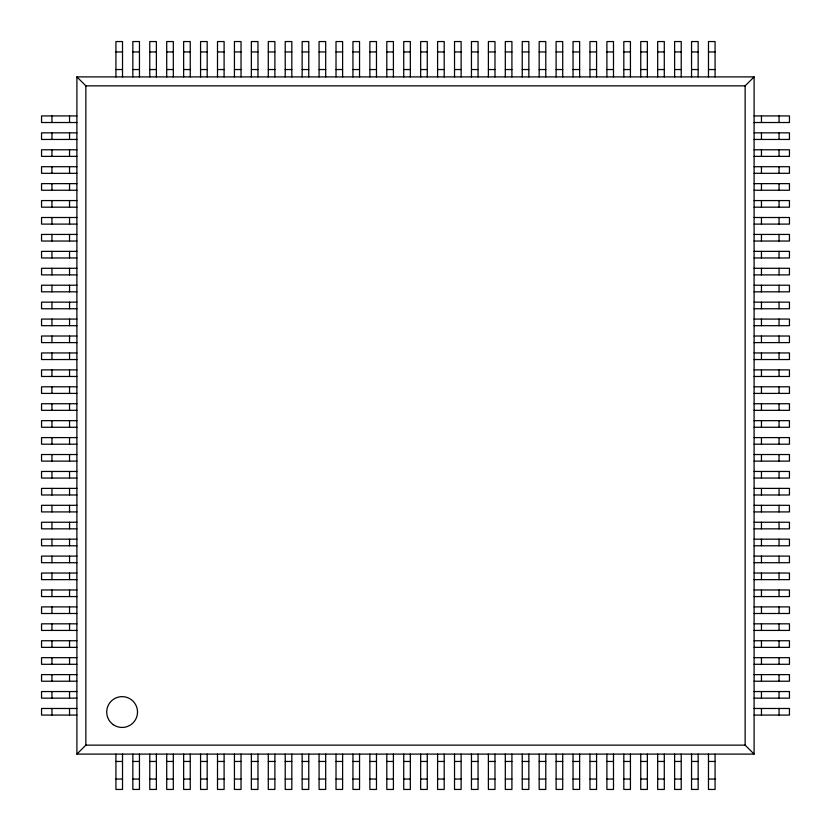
<?xml version="1.0" encoding="UTF-8"?>
<svg xmlns="http://www.w3.org/2000/svg" width="831" height="831" viewBox="0 0 831 831"><rect width="100%" height="100%" fill="white"/><g stroke="black" fill="none" stroke-linecap="round" stroke-linejoin="round"><path stroke-width="1.25" d="M76.899 754.101L85.863 745.137L85.863 85.863L76.899 76.899L754.101 76.899L754.101 754.101L76.899 754.101L76.899 76.899M754.101 754.101L745.137 745.137L745.137 85.863L754.101 76.899M115.924 51.948L122.521 51.948M132.846 51.948L139.452 51.948M149.777 51.948L156.384 51.948M166.709 51.948L173.315 51.948M183.641 51.948L190.247 51.948M200.572 51.948L207.179 51.948M217.504 51.948L224.1 51.948M234.435 51.948L241.032 51.948M251.367 51.948L257.963 51.948M268.288 51.948L274.895 51.948M285.22 51.948L291.826 51.948M302.152 51.948L308.758 51.948M319.083 51.948L325.69 51.948M336.015 51.948L342.611 51.948M352.946 51.948L359.543 51.948M369.878 51.948L376.474 51.948M386.799 51.948L393.406 51.948M403.731 51.948L410.337 51.948M420.663 51.948L427.269 51.948M437.594 51.948L444.201 51.948M454.526 51.948L461.122 51.948M471.457 51.948L478.054 51.948M488.389 51.948L494.985 51.948M505.31 51.948L511.917 51.948M522.242 51.948L528.848 51.948M539.174 51.948L545.78 51.948M556.105 51.948L562.712 51.948M573.037 51.948L579.633 51.948M589.968 51.948L596.565 51.948M606.9 51.948L613.496 51.948M623.821 51.948L630.428 51.948M640.753 51.948L647.359 51.948M657.685 51.948L664.291 51.948M674.616 51.948L681.223 51.948M691.548 51.948L698.154 51.948M708.479 51.948L715.076 51.948M115.924 69.544L122.521 69.544M132.846 69.544L139.452 69.544M149.777 69.544L156.384 69.544M166.709 69.544L173.315 69.544M183.641 69.544L190.247 69.544M200.572 69.544L207.179 69.544M217.504 69.544L224.1 69.544M234.435 69.544L241.032 69.544M251.367 69.544L257.963 69.544M268.288 69.544L274.895 69.544M285.22 69.544L291.826 69.544M302.152 69.544L308.758 69.544M319.083 69.544L325.69 69.544M336.015 69.544L342.611 69.544M352.946 69.544L359.543 69.544M369.878 69.544L376.474 69.544M386.799 69.544L393.406 69.544M403.731 69.544L410.337 69.544M420.663 69.544L427.269 69.544M437.594 69.544L444.201 69.544M454.526 69.544L461.122 69.544M471.457 69.544L478.054 69.544M488.389 69.544L494.985 69.544M505.31 69.544L511.917 69.544M522.242 69.544L528.848 69.544M539.174 69.544L545.78 69.544M556.105 69.544L562.712 69.544M573.037 69.544L579.633 69.544M589.968 69.544L596.565 69.544M606.9 69.544L613.496 69.544M623.821 69.544L630.428 69.544M640.753 69.544L647.359 69.544M657.685 69.544L664.291 69.544M674.616 69.544L681.223 69.544M691.548 69.544L698.154 69.544M708.479 69.544L715.076 69.544M85.863 85.863L745.137 85.863M76.899 115.924L41.55 115.924L41.55 122.521L76.899 122.521M754.101 115.924L789.45 115.924L789.45 122.521L754.101 122.521M76.899 132.846L41.55 132.846L41.55 139.452L76.899 139.452M754.101 132.846L789.45 132.846L789.45 139.452L754.101 139.452M76.899 149.777L41.55 149.777L41.55 156.384L76.899 156.384M754.101 149.777L789.45 149.777L789.45 156.384L754.101 156.384M76.899 166.709L41.55 166.709L41.55 173.315L76.899 173.315M754.101 166.709L789.45 166.709L789.45 173.315L754.101 173.315M76.899 183.641L41.55 183.641L41.55 190.247L76.899 190.247M754.101 183.641L789.45 183.641L789.45 190.247L754.101 190.247M76.899 200.572L41.55 200.572L41.55 207.179L76.899 207.179M754.101 200.572L789.45 200.572L789.45 207.179L754.101 207.179M76.899 217.504L41.55 217.504L41.55 224.1L76.899 224.1M754.101 217.504L789.45 217.504L789.45 224.1L754.101 224.1M76.899 234.435L41.55 234.435L41.55 241.032L76.899 241.032M754.101 234.435L789.45 234.435L789.45 241.032L754.101 241.032M76.899 251.367L41.55 251.367L41.55 257.963L76.899 257.963M754.101 251.367L789.45 251.367L789.45 257.963L754.101 257.963M76.899 268.288L41.55 268.288L41.55 274.895L76.899 274.895M754.101 268.288L789.45 268.288L789.45 274.895L754.101 274.895M76.899 285.22L41.55 285.22L41.55 291.826L76.899 291.826M754.101 285.22L789.45 285.22L789.45 291.826L754.101 291.826M76.899 302.152L41.55 302.152L41.55 308.758L76.899 308.758M754.101 302.152L789.45 302.152L789.45 308.758L754.101 308.758M76.899 319.083L41.55 319.083L41.55 325.69L76.899 325.69M754.101 319.083L789.45 319.083L789.45 325.69L754.101 325.69M76.899 336.015L41.55 336.015L41.55 342.611L76.899 342.611M754.101 336.015L789.45 336.015L789.45 342.611L754.101 342.611M76.899 352.946L41.55 352.946L41.55 359.543L76.899 359.543M754.101 352.946L789.45 352.946L789.45 359.543L754.101 359.543M76.899 369.878L41.55 369.878L41.55 376.474L76.899 376.474M754.101 369.878L789.45 369.878L789.45 376.474L754.101 376.474M76.899 386.799L41.55 386.799L41.55 393.406L76.899 393.406M754.101 386.799L789.45 386.799L789.45 393.406L754.101 393.406M76.899 403.731L41.55 403.731L41.55 410.337L76.899 410.337M754.101 403.731L789.45 403.731L789.45 410.337L754.101 410.337M76.899 420.663L41.55 420.663L41.55 427.269L76.899 427.269M754.101 420.663L789.45 420.663L789.45 427.269L754.101 427.269M76.899 437.594L41.55 437.594L41.55 444.201L76.899 444.201M754.101 437.594L789.45 437.594L789.45 444.201L754.101 444.201M76.899 454.526L41.55 454.526L41.55 461.122L76.899 461.122M754.101 454.526L789.45 454.526L789.45 461.122L754.101 461.122M76.899 471.457L41.55 471.457L41.55 478.054L76.899 478.054M754.101 471.457L789.45 471.457L789.45 478.054L754.101 478.054M76.899 488.389L41.55 488.389L41.55 494.985L76.899 494.985M754.101 488.389L789.45 488.389L789.45 494.985L754.101 494.985M76.899 505.31L41.55 505.31L41.55 511.917L76.899 511.917M754.101 505.31L789.45 505.31L789.45 511.917L754.101 511.917M76.899 522.242L41.55 522.242L41.55 528.848L76.899 528.848M754.101 522.242L789.45 522.242L789.45 528.848L754.101 528.848M76.899 539.174L41.55 539.174L41.55 545.78L76.899 545.78M754.101 539.174L789.45 539.174L789.45 545.78L754.101 545.78M76.899 556.105L41.55 556.105L41.55 562.712L76.899 562.712M754.101 556.105L789.45 556.105L789.45 562.712L754.101 562.712M76.899 573.037L41.55 573.037L41.55 579.633L76.899 579.633M754.101 573.037L789.45 573.037L789.45 579.633L754.101 579.633M76.899 589.968L41.55 589.968L41.55 596.565L76.899 596.565M754.101 589.968L789.45 589.968L789.45 596.565L754.101 596.565M76.899 606.9L41.55 606.9L41.55 613.496L76.899 613.496M754.101 606.9L789.45 606.9L789.45 613.496L754.101 613.496M76.899 623.821L41.55 623.821L41.55 630.428L76.899 630.428M754.101 623.821L789.45 623.821L789.45 630.428L754.101 630.428M76.899 640.753L41.55 640.753L41.55 647.359L76.899 647.359M754.101 640.753L789.45 640.753L789.45 647.359L754.101 647.359M76.899 657.685L41.55 657.685L41.55 664.291L76.899 664.291M754.101 657.685L789.45 657.685L789.45 664.291L754.101 664.291M76.899 674.616L41.55 674.616L41.55 681.223L76.899 681.223M754.101 674.616L789.45 674.616L789.45 681.223L754.101 681.223M76.899 691.548L41.55 691.548L41.55 698.154L76.899 698.154M754.101 691.548L789.45 691.548L789.45 698.154L754.101 698.154M76.899 708.479L41.55 708.479L41.55 715.076L76.899 715.076M754.101 708.479L789.45 708.479L789.45 715.076L754.101 715.076M85.863 745.137L745.137 745.137M115.924 761.456L122.521 761.456M132.846 761.456L139.452 761.456M149.777 761.456L156.384 761.456M166.709 761.456L173.315 761.456M183.641 761.456L190.247 761.456M200.572 761.456L207.179 761.456M217.504 761.456L224.1 761.456M234.435 761.456L241.032 761.456M251.367 761.456L257.963 761.456M268.288 761.456L274.895 761.456M285.22 761.456L291.826 761.456M302.152 761.456L308.758 761.456M319.083 761.456L325.69 761.456M336.015 761.456L342.611 761.456M352.946 761.456L359.543 761.456M369.878 761.456L376.474 761.456M386.799 761.456L393.406 761.456M403.731 761.456L410.337 761.456M420.663 761.456L427.269 761.456M437.594 761.456L444.201 761.456M454.526 761.456L461.122 761.456M471.457 761.456L478.054 761.456M488.389 761.456L494.985 761.456M505.31 761.456L511.917 761.456M522.242 761.456L528.848 761.456M539.174 761.456L545.78 761.456M556.105 761.456L562.712 761.456M573.037 761.456L579.633 761.456M589.968 761.456L596.565 761.456M606.9 761.456L613.496 761.456M623.821 761.456L630.428 761.456M640.753 761.456L647.359 761.456M657.685 761.456L664.291 761.456M674.616 761.456L681.223 761.456M691.548 761.456L698.154 761.456M708.479 761.456L715.076 761.456M115.924 779.052L122.521 779.052M132.846 779.052L139.452 779.052M149.777 779.052L156.384 779.052M166.709 779.052L173.315 779.052M183.641 779.052L190.247 779.052M200.572 779.052L207.179 779.052M217.504 779.052L224.1 779.052M234.435 779.052L241.032 779.052M251.367 779.052L257.963 779.052M268.288 779.052L274.895 779.052M285.22 779.052L291.826 779.052M302.152 779.052L308.758 779.052M319.083 779.052L325.69 779.052M336.015 779.052L342.611 779.052M352.946 779.052L359.543 779.052M369.878 779.052L376.474 779.052M386.799 779.052L393.406 779.052M403.731 779.052L410.337 779.052M420.663 779.052L427.269 779.052M437.594 779.052L444.201 779.052M454.526 779.052L461.122 779.052M471.457 779.052L478.054 779.052M488.389 779.052L494.985 779.052M505.31 779.052L511.917 779.052M522.242 779.052L528.848 779.052M539.174 779.052L545.78 779.052M556.105 779.052L562.712 779.052M573.037 779.052L579.633 779.052M589.968 779.052L596.565 779.052M606.9 779.052L613.496 779.052M623.821 779.052L630.428 779.052M640.753 779.052L647.359 779.052M657.685 779.052L664.291 779.052M674.616 779.052L681.223 779.052M691.548 779.052L698.154 779.052M708.479 779.052L715.076 779.052M779.052 115.924L779.052 122.521M779.052 132.846L779.052 139.452M779.052 149.777L779.052 156.384M779.052 166.709L779.052 173.315M779.052 183.641L779.052 190.247M779.052 200.572L779.052 207.179M779.052 217.504L779.052 224.1M779.052 234.435L779.052 241.032M779.052 251.367L779.052 257.963M779.052 268.288L779.052 274.895M779.052 285.22L779.052 291.826M779.052 302.152L779.052 308.758M779.052 319.083L779.052 325.69M779.052 336.015L779.052 342.611M779.052 352.946L779.052 359.543M779.052 369.878L779.052 376.474M779.052 386.799L779.052 393.406M779.052 403.731L779.052 410.337M779.052 420.663L779.052 427.269M779.052 437.594L779.052 444.201M779.052 454.526L779.052 461.122M779.052 471.457L779.052 478.054M779.052 488.389L779.052 494.985M779.052 505.31L779.052 511.917M779.052 522.242L779.052 528.848M779.052 539.174L779.052 545.78M779.052 556.105L779.052 562.712M779.052 573.037L779.052 579.633M779.052 589.968L779.052 596.565M779.052 606.9L779.052 613.496M779.052 623.821L779.052 630.428M779.052 640.753L779.052 647.359M779.052 657.685L779.052 664.291M779.052 674.616L779.052 681.223M779.052 691.548L779.052 698.154M779.052 708.479L779.052 715.076M761.456 115.924L761.456 122.521M761.456 132.846L761.456 139.452M761.456 149.777L761.456 156.384M761.456 166.709L761.456 173.315M761.456 183.641L761.456 190.247M761.456 200.572L761.456 207.179M761.456 217.504L761.456 224.1M761.456 234.435L761.456 241.032M761.456 251.367L761.456 257.963M761.456 268.288L761.456 274.895M761.456 285.22L761.456 291.826M761.456 302.152L761.456 308.758M761.456 319.083L761.456 325.69M761.456 336.015L761.456 342.611M761.456 352.946L761.456 359.543M761.456 369.878L761.456 376.474M761.456 386.799L761.456 393.406M761.456 403.731L761.456 410.337M761.456 420.663L761.456 427.269M761.456 437.594L761.456 444.201M761.456 454.526L761.456 461.122M761.456 471.457L761.456 478.054M761.456 488.389L761.456 494.985M761.456 505.31L761.456 511.917M761.456 522.242L761.456 528.848M761.456 539.174L761.456 545.78M761.456 556.105L761.456 562.712M761.456 573.037L761.456 579.633M761.456 589.968L761.456 596.565M761.456 606.9L761.456 613.496M761.456 623.821L761.456 630.428M761.456 640.753L761.456 647.359M761.456 657.685L761.456 664.291M761.456 674.616L761.456 681.223M761.456 691.548L761.456 698.154M761.456 708.479L761.456 715.076M715.076 76.899L715.076 41.55L708.479 41.55L708.479 76.899M715.076 754.101L715.076 789.45L708.479 789.45L708.479 754.101M698.154 76.899L698.154 41.55L691.548 41.55L691.548 76.899M698.154 754.101L698.154 789.45L691.548 789.45L691.548 754.101M681.223 76.899L681.223 41.55L674.616 41.55L674.616 76.899M681.223 754.101L681.223 789.45L674.616 789.45L674.616 754.101M664.291 76.899L664.291 41.55L657.685 41.55L657.685 76.899M664.291 754.101L664.291 789.45L657.685 789.45L657.685 754.101M647.359 76.899L647.359 41.55L640.753 41.55L640.753 76.899M647.359 754.101L647.359 789.45L640.753 789.45L640.753 754.101M630.428 76.899L630.428 41.55L623.821 41.55L623.821 76.899M630.428 754.101L630.428 789.45L623.821 789.45L623.821 754.101M613.496 76.899L613.496 41.55L606.9 41.55L606.9 76.899M613.496 754.101L613.496 789.45L606.9 789.45L606.9 754.101M596.565 76.899L596.565 41.55L589.968 41.55L589.968 76.899M596.565 754.101L596.565 789.45L589.968 789.45L589.968 754.101M579.633 76.899L579.633 41.55L573.037 41.55L573.037 76.899M579.633 754.101L579.633 789.45L573.037 789.45L573.037 754.101M562.712 76.899L562.712 41.55L556.105 41.55L556.105 76.899M562.712 754.101L562.712 789.45L556.105 789.45L556.105 754.101M545.78 76.899L545.78 41.55L539.174 41.55L539.174 76.899M545.78 754.101L545.78 789.45L539.174 789.45L539.174 754.101M528.848 76.899L528.848 41.55L522.242 41.55L522.242 76.899M528.848 754.101L528.848 789.45L522.242 789.45L522.242 754.101M511.917 76.899L511.917 41.55L505.31 41.55L505.31 76.899M511.917 754.101L511.917 789.45L505.31 789.45L505.31 754.101M494.985 76.899L494.985 41.55L488.389 41.55L488.389 76.899M494.985 754.101L494.985 789.45L488.389 789.45L488.389 754.101M478.054 76.899L478.054 41.55L471.457 41.55L471.457 76.899M478.054 754.101L478.054 789.45L471.457 789.45L471.457 754.101M461.122 76.899L461.122 41.55L454.526 41.55L454.526 76.899M461.122 754.101L461.122 789.45L454.526 789.45L454.526 754.101M444.201 76.899L444.201 41.55L437.594 41.55L437.594 76.899M444.201 754.101L444.201 789.45L437.594 789.45L437.594 754.101M427.269 76.899L427.269 41.55L420.663 41.55L420.663 76.899M427.269 754.101L427.269 789.45L420.663 789.45L420.663 754.101M410.337 76.899L410.337 41.55L403.731 41.55L403.731 76.899M410.337 754.101L410.337 789.45L403.731 789.45L403.731 754.101M393.406 76.899L393.406 41.55L386.799 41.55L386.799 76.899M393.406 754.101L393.406 789.45L386.799 789.45L386.799 754.101M376.474 76.899L376.474 41.55L369.878 41.55L369.878 76.899M376.474 754.101L376.474 789.45L369.878 789.45L369.878 754.101M359.543 76.899L359.543 41.55L352.946 41.55L352.946 76.899M359.543 754.101L359.543 789.45L352.946 789.45L352.946 754.101M342.611 76.899L342.611 41.55L336.015 41.55L336.015 76.899M342.611 754.101L342.611 789.45L336.015 789.45L336.015 754.101M325.69 76.899L325.69 41.55L319.083 41.55L319.083 76.899M325.69 754.101L325.69 789.45L319.083 789.45L319.083 754.101M308.758 76.899L308.758 41.55L302.152 41.55L302.152 76.899M308.758 754.101L308.758 789.45L302.152 789.45L302.152 754.101M291.826 76.899L291.826 41.55L285.22 41.55L285.22 76.899M291.826 754.101L291.826 789.45L285.22 789.45L285.22 754.101M274.895 76.899L274.895 41.55L268.288 41.55L268.288 76.899M274.895 754.101L274.895 789.45L268.288 789.45L268.288 754.101M257.963 76.899L257.963 41.55L251.367 41.55L251.367 76.899M257.963 754.101L257.963 789.45L251.367 789.45L251.367 754.101M241.032 76.899L241.032 41.55L234.435 41.55L234.435 76.899M241.032 754.101L241.032 789.45L234.435 789.45L234.435 754.101M224.1 76.899L224.1 41.55L217.504 41.55L217.504 76.899M224.1 754.101L224.1 789.45L217.504 789.45L217.504 754.101M207.179 76.899L207.179 41.55L200.572 41.55L200.572 76.899M207.179 754.101L207.179 789.45L200.572 789.45L200.572 754.101M190.247 76.899L190.247 41.55L183.641 41.55L183.641 76.899M190.247 754.101L190.247 789.45L183.641 789.45L183.641 754.101M173.315 76.899L173.315 41.55L166.709 41.55L166.709 76.899M173.315 754.101L173.315 789.45L166.709 789.45L166.709 754.101M156.384 76.899L156.384 41.55L149.777 41.55L149.777 76.899M156.384 754.101L156.384 789.45L149.777 789.45L149.777 754.101M139.452 76.899L139.452 41.55L132.846 41.55L132.846 76.899M139.452 754.101L139.452 789.45L132.846 789.45L132.846 754.101M122.521 76.899L122.521 41.55L115.924 41.55L115.924 76.899M122.521 754.101L122.521 789.45L115.924 789.45L115.924 754.101M69.544 115.924L69.544 122.521M69.544 132.846L69.544 139.452M69.544 149.777L69.544 156.384M69.544 166.709L69.544 173.315M69.544 183.641L69.544 190.247M69.544 200.572L69.544 207.179M69.544 217.504L69.544 224.1M69.544 234.435L69.544 241.032M69.544 251.367L69.544 257.963M69.544 268.288L69.544 274.895M69.544 285.22L69.544 291.826M69.544 302.152L69.544 308.758M69.544 319.083L69.544 325.69M69.544 336.015L69.544 342.611M69.544 352.946L69.544 359.543M69.544 369.878L69.544 376.474M69.544 386.799L69.544 393.406M69.544 403.731L69.544 410.337M69.544 420.663L69.544 427.269M69.544 437.594L69.544 444.201M69.544 454.526L69.544 461.122M69.544 471.457L69.544 478.054M69.544 488.389L69.544 494.985M69.544 505.31L69.544 511.917M69.544 522.242L69.544 528.848M69.544 539.174L69.544 545.78M69.544 556.105L69.544 562.712M69.544 573.037L69.544 579.633M69.544 589.968L69.544 596.565M69.544 606.9L69.544 613.496M69.544 623.821L69.544 630.428M69.544 640.753L69.544 647.359M69.544 657.685L69.544 664.291M69.544 674.616L69.544 681.223M69.544 691.548L69.544 698.154M69.544 708.479L69.544 715.076M51.948 115.924L51.948 122.521M51.948 132.846L51.948 139.452M51.948 149.777L51.948 156.384M51.948 166.709L51.948 173.315M51.948 183.641L51.948 190.247M51.948 200.572L51.948 207.179M51.948 217.504L51.948 224.1M51.948 234.435L51.948 241.032M51.948 251.367L51.948 257.963M51.948 268.288L51.948 274.895M51.948 285.22L51.948 291.826M51.948 302.152L51.948 308.758M51.948 319.083L51.948 325.69M51.948 336.015L51.948 342.611M51.948 352.946L51.948 359.543M51.948 369.878L51.948 376.474M51.948 386.799L51.948 393.406M51.948 403.731L51.948 410.337M51.948 420.663L51.948 427.269M51.948 437.594L51.948 444.201M51.948 454.526L51.948 461.122M51.948 471.457L51.948 478.054M51.948 488.389L51.948 494.985M51.948 505.31L51.948 511.917M51.948 522.242L51.948 528.848M51.948 539.174L51.948 545.78M51.948 556.105L51.948 562.712M51.948 573.037L51.948 579.633M51.948 589.968L51.948 596.565M51.948 606.9L51.948 613.496M51.948 623.821L51.948 630.428M51.948 640.753L51.948 647.359M51.948 657.685L51.948 664.291M51.948 674.616L51.948 681.223M51.948 691.548L51.948 698.154M51.948 708.479L51.948 715.076M113.338 724.705A15.405 15.405 0 0 0 137.468 713.32A15.405 15.405 0 0 0 115.54 698.113A15.405 15.405 0 0 0 113.338 724.705"/></g></svg>
